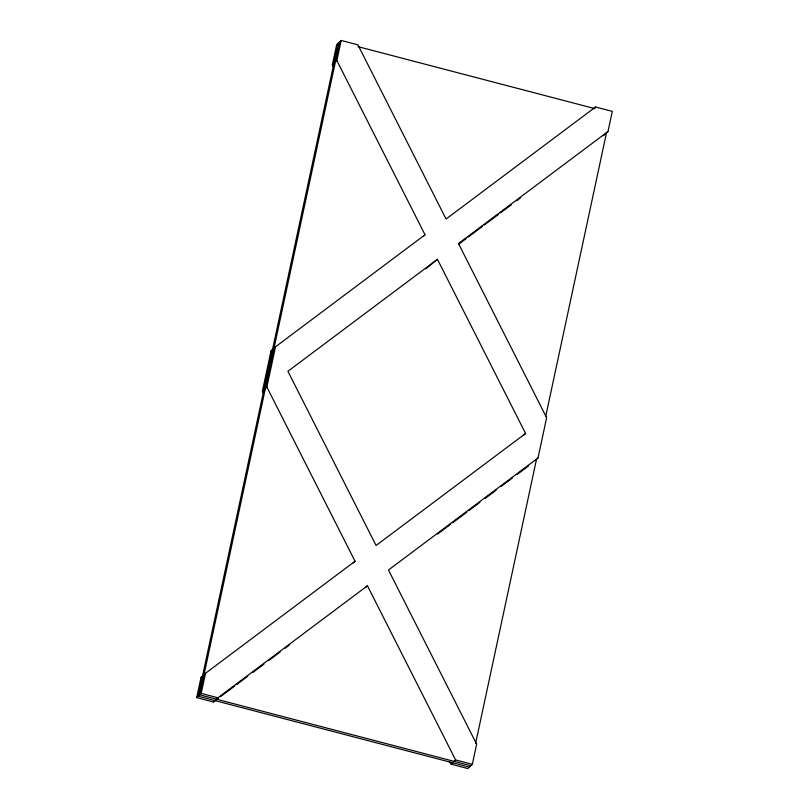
<?xml version="1.0" encoding="UTF-8"?>
<svg xmlns="http://www.w3.org/2000/svg" width="809" height="809" viewBox="0 0 809 809"><rect width="100%" height="100%" fill="white"/><g stroke="black" fill="none" stroke-linecap="round" stroke-linejoin="round"><path stroke-width="1.21" d="M218.47 698.207L213.424 701.99L196.698 697.621L201.016 677.477L205.526 673.26L355.04 561.254L266.879 387.066L275.515 346.788L425.028 234.772L336.878 60.594L341.186 40.45L357.912 44.829L446.072 219.017L595.576 107.01L612.302 111.379L607.984 131.523L603.474 135.74M263.512 393.528L262.369 391.283L271.005 351.005L275.515 346.788M333.5 67.056L332.357 64.811L336.675 44.677L341.186 40.45M338.182 43.261L198.205 696.205L469.311 767.144M339.689 41.856L199.702 694.81L470.818 765.739M196.698 697.621L201.208 693.394L205.526 673.26M475.581 743.522L536.438 459.633M545.701 416.433L606.558 132.545M449.946 761.926L451.088 764.171L467.814 768.55L472.325 764.323L476.643 744.189L388.482 570.001L537.995 457.995L546.631 417.717L458.47 243.529L607.984 131.523M332.357 64.811L336.878 60.594M423.218 236.471L425.028 234.772M262.369 391.283L266.879 387.066M593.776 108.699L595.576 107.01M523.777 435.171L525.587 433.482L437.436 259.295L425.847 268.81M353.23 562.943L355.04 561.254M213.424 701.99L217.934 697.773L367.448 585.767L455.598 759.954L472.325 764.323M365.638 587.455L367.448 585.767M536.185 459.684L537.995 457.995M451.088 764.171L455.598 759.954M271.005 351.005L273.027 349.488M437.436 259.295L287.923 371.301L376.074 545.488L525.587 433.482M459.016 243.964L466.085 238.665M468.108 237.158L482.245 226.56M484.267 225.044L498.415 214.456M500.427 212.939L511.541 204.616M516.597 200.824L520.632 197.8M201.016 677.477L203.039 675.96M220.493 696.701L234.64 686.103M236.663 684.586L247.766 676.263M252.823 672.481L263.936 664.159M268.982 660.366L280.096 652.044M285.152 648.262L289.187 645.238M437.517 534.112L450.643 524.272M452.666 522.766L466.813 512.168M468.826 510.651L479.939 502.328M484.995 498.546L496.109 490.214M501.155 486.431L512.269 478.109M517.315 474.327L528.429 466.004M358.003 46.649L594.918 108.639M201.208 693.394L217.934 697.773"/></g></svg>
